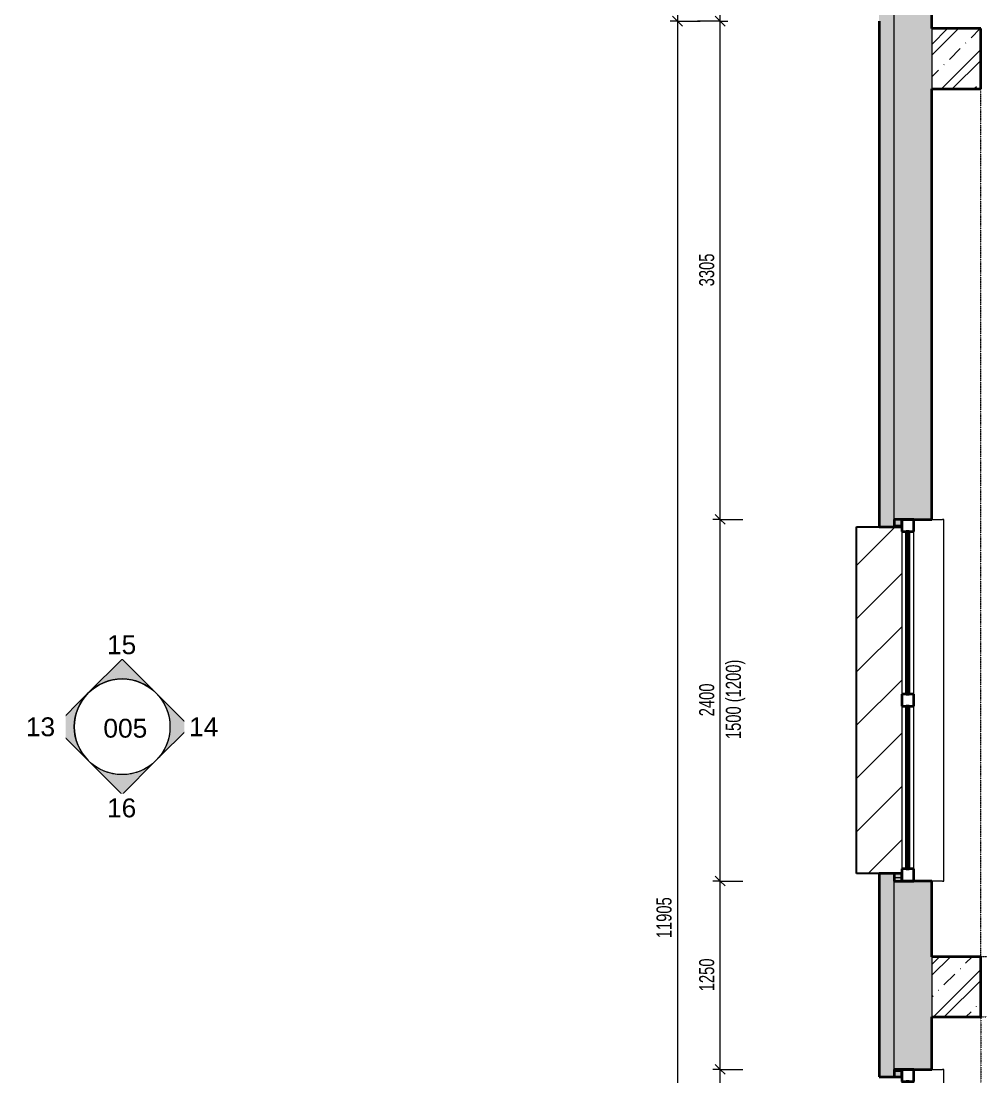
# Model space of a CAD drawing. Header units: millimetres. Extents: x -2814 to 222032, y -45352 to 20466.
# Drawn here: x 10760 to 17128, y -11243 to -4236 of the extents above; entities that cross this region are included whole.
import ezdxf

# ---------------------------------------------------------------- set-up
doc = ezdxf.new("R2010")
doc.units = ezdxf.units.MM
doc.linetypes.add('Dash dot dot', pattern=[5, 2, -1, 0, -1, 0, -1])
for name, color, linetype, lineweight in [('A-ANNO-DIMS', 211, 'Continuous', 9), ('A-ANNO-DIMS-50', 211, 'Continuous', 9), ('A-DETL', 90, 'Continuous', 13), ('A-GENM', 13, 'Continuous', 13), ('A-GLAZ', 151, 'Continuous', 13), ('A-WALL', 113, 'Continuous', 13), ('A-WALL-PATT', 111, 'Continuous', 13), ('G-ANNO-SYMB', 111, 'Continuous', 9), ('Q-SPCQ', 91, 'Continuous', 13)]:
    doc.layers.add(name, color=color, linetype=linetype, lineweight=lineweight)
doc.styles.add('Arial', font='arial.ttf', dxfattribs={"height": 125})
doc.styles.add('Arial_1', font='arial.ttf', dxfattribs={"width": 0.7, "height": 100})
doc.dimstyles.new('Vnitřní_-_průhledné', dxfattribs={"dimscale": 304.8, "dimtxt": 102.02594, "dimasz": 0.213255, "dimexe": 0.164042, "dimexo": 0.0625, "dimgap": 0.032808, "dimtad": 1, "dimdec": 0, "dimrnd": 5, "dimzin": 0, "dimdsep": 46, "dimtxsty": 'Arial_1', "dimblk1": 'OBLIQUE', "dimblk2": 'OBLIQUE', "dimsah": 1, "dimcen": 0.09, "dimdle": 0.164042, "dimazin": 0, "dimtfac": 1, "dimtdec": 4, "dimtix": 1, "dimtmove": 0, "dimatfit": 3, "dimfxl": 0.492126, "dimfxlon": 1, "dimtvp": 1, "dimtolj": 1, "dimtzin": 0, "dimarcsym": 2})
pattern_1 = [(45, (0, 0), (-179.605, 179.605), []), (45, (71.84, 6e-12), (-179.605, 179.605), []), (45, (215.53, 2e-11), (-107.763, 251.4472), [101.6, -50.8, 1.676, -49.124])]

# ---------------------------------------------------------------- blocks, each defined once
blk = doc.blocks.new('OKNO_2k_ - OKNO_2k_2400 x 1500-2030614-1NP_DEMOLICE A')
at = {"layer": 'A-GLAZ'}
h = blk.add_hatch(dxfattribs=at)
h.set_pattern_fill('FP_41', color=256, style=0, pattern_type=2)
h.set_pattern_definition([(270, (8743.276, 16677.74), (43.3, -75), [50, -100]), (330, (8743.276, 16627.74), (86.60191, -0.0011), [50, -100]), (210, (8743.276, 16627.74), (-43.30191, -74.9989), [50, -100])])
h.paths.add_polyline_path([(-1200, 75), (-1150, 75), (-1150, 126), (-1200, 126)])
h.paths.add_polyline_path([(1150, 126), (1150, 75), (1200, 75), (1200, 126)])
at = {"layer": 'A-GLAZ', "lineweight": 35}
for p, q in [((-1150, 126), (-1200, 126)), ((-1200, 126), (-1200, 75)), ((-1200, 75), (-1150, 75)), ((-1200, 75), (-1200, -5)), ((-1120, 75), (-1200, 75)), ((-1150, 75), (-1150, 126)), ((-1120, -5), (-1120, 75)), ((40, 75), (-40, 75)), ((-40, 75), (-40, -5)), ((40, -5), (40, 75)), ((1200, 75), (1120, 75)), ((1120, 75), (1120, -5)), ((1150, 126), (1150, 75)), ((1200, 126), (1150, 126)), ((1150, 75), (1200, 75)), ((1200, 75), (1200, 126)), ((1200, -5), (1200, 75)), ((-40, 45), (-1120, 45)), ((-1120, 45), (-1120, 25)), ((-1120, 25), (-40, 25)), ((-40, 25), (-40, 45)), ((1120, 45), (40, 45)), ((40, 45), (40, 25)), ((40, 25), (1120, 25)), ((1120, 25), (1120, 45)), ((-1200, -5), (-1120, -5)), ((-40, -5), (40, -5)), ((1120, -5), (1200, -5))]:
    blk.add_line(p, q, dxfattribs=at)
at = {"layer": 'A-GLAZ'}
for p, q in [((-40, 75), (-1120, 75)), ((1120, 75), (40, 75)), ((-1120, -5), (-40, -5)), ((40, -5), (1120, -5))]:
    blk.add_line(p, q, dxfattribs=at)
blk = doc.blocks.new('parapet s nosem_vnitní - parapet s nosem_vnitní-1280305-1NP_DEMOLICE A')
at = {"layer": 'A-GENM'}
for p, q in [((-1200, -190), (-1200, -120)), ((1200, -120), (1200, -190)), ((-1200, -190), (-1200, -200)), ((-1200, -200), (1200, -200)), ((1200, -200), (1200, -190))]:
    blk.add_line(p, q, dxfattribs=at)
blk = doc.blocks.new('parapet_ext - parapet_ext-1801991-1NP_DEMOLICE A')
at = {"layer": 'Q-SPCQ'}
h = blk.add_hatch(dxfattribs=at)
h.set_pattern_fill('FP_42', color=41, style=0, pattern_type=2)
h.set_pattern_definition([(315, (8743.28, 16602.74), (176.7767, 176.7767), [])])
h.paths.add_polyline_path([(-1150, 300), (-1150, 0), (1150, 0), (1150, 300), (100.7, 300)])
at = {"layer": 'Q-SPCQ', "color": 31, "lineweight": 25}
for p, q in [((-1150, 150), (-1150, 300)), ((-1150, 300), (1150, 300)), ((1150, 300), (1150, 150))]:
    blk.add_line(p, q, dxfattribs=at)
blk = doc.blocks.new('OKNO_2k_ - OKNO_2k_2400 x 1500-V3-1NP_DEMOLICE A')
at = {"layer": 'A-GLAZ'}
h = blk.add_hatch(dxfattribs=at)
h.set_pattern_fill('FP_43', color=256, style=0, pattern_type=2)
h.set_pattern_definition([(270, (12393.276, 16677.74), (43.3, -75), [50, -100]), (330, (12393.276, 16627.74), (86.601905, -0.0011), [50, -100]), (210, (12393.276, 16627.74), (-43.301905, -74.9989), [50, -100])])
h.paths.add_polyline_path([(-1200, 75), (-1150, 75), (-1150, 126), (-1200, 126)])
h.paths.add_polyline_path([(1150, 126), (1150, 75), (1200, 75), (1200, 126)])
at = {"layer": 'A-GLAZ', "lineweight": 35}
for p, q in [((-1150, 126), (-1200, 126)), ((-1200, 126), (-1200, 75)), ((-1200, 75), (-1150, 75)), ((-1200, 75), (-1200, -5)), ((-1120, 75), (-1200, 75)), ((-1150, 75), (-1150, 126)), ((-1120, -5), (-1120, 75)), ((40, 75), (-40, 75)), ((-40, 75), (-40, -5)), ((40, -5), (40, 75)), ((1200, 75), (1120, 75)), ((1120, 75), (1120, -5)), ((1150, 126), (1150, 75)), ((1200, 126), (1150, 126)), ((1150, 75), (1200, 75)), ((1200, 75), (1200, 126)), ((1200, -5), (1200, 75)), ((-40, 45), (-1120, 45)), ((-1120, 45), (-1120, 25)), ((-1120, 25), (-40, 25)), ((-40, 25), (-40, 45)), ((1120, 45), (40, 45)), ((40, 45), (40, 25)), ((40, 25), (1120, 25)), ((1120, 25), (1120, 45)), ((-1200, -5), (-1120, -5)), ((-40, -5), (40, -5)), ((1120, -5), (1200, -5))]:
    blk.add_line(p, q, dxfattribs=at)
at = {"layer": 'A-GLAZ'}
for p, q in [((-40, 75), (-1120, 75)), ((1120, 75), (40, 75)), ((-1120, -5), (-40, -5)), ((40, -5), (1120, -5))]:
    blk.add_line(p, q, dxfattribs=at)
blk = doc.blocks.new('Pohled - Vyplněná šipka-93341-1NP_DEMOLICE A')
at = {"layer": 'G-ANNO-SYMB'}
blk.add_circle((0, 0), 6.35, dxfattribs=at)
blk = doc.blocks.new('Pohled - Vyplněná šipka-94945-1NP_DEMOLICE A')
at = {"layer": 'G-ANNO-SYMB'}
h = blk.add_hatch(color=256, dxfattribs=at)
edge = h.paths.add_edge_path()
edge.add_line((0, 8.98), (4.49, 4.49))
edge.add_arc((0, 0), 6.35, 45, 135)
edge.add_line((-4.49, 4.49), (0, 8.98))
for p, q in [((0, 8.98), (-4.49, 4.49)), ((0, 8.98), (-4.49, 4.49)), ((4.49, 4.49), (0, 8.98)), ((4.49, 4.49), (0, 8.98))]:
    blk.add_line(p, q, dxfattribs=at)
blk.add_arc((0, 0), 6.35, 45, 135, dxfattribs=at)
blk = doc.blocks.new('DIMBLOCK88-1NP_DEMOLICE A')
at = {"layer": 'A-ANNO-DIMS-50'}
for p, q in [((15398.3, -11193.3), (15348.3, -11193.3)), ((15398.3, -13593.3), (15398.3, -11193.3)), ((15398.3, -11193.3), (15548.3, -11193.3)), ((15398.3, -13593.3), (15348.3, -13593.3)), ((15398.3, -13593.3), (15548.3, -13593.3))]:
    blk.add_line(p, q, dxfattribs=at)
at = {"layer": 'A-ANNO-DIMS-50', "lineweight": 18}
for p, q in [((15398.3, -11193.3), (15365.8, -11160.8)), ((15398.3, -11193.3), (15430.8, -11225.8)), ((15398.3, -13593.3), (15365.8, -13560.8)), ((15398.3, -13593.3), (15430.8, -13625.8))]:
    blk.add_line(p, q, dxfattribs=at)
at = {"layer": 'A-ANNO-DIMS-50', "color": 0, "char_height": 100, "attachment_point": 1, "rotation": 90, "line_spacing_factor": 0.941778, "style": 'Arial_1'}
for s, insert, width in [('1500 (1200)', (15435.5, -12651.5), 619.69), ('2400', (15258.5, -12500), 256.164)]:
    blk.add_mtext(s, dxfattribs=dict(at, insert=insert, width=width))
blk = doc.blocks.new('_Oblique')
at = {"color": 0, "linetype": 'ByBlock', "lineweight": -2}
blk.add_line((-0.5, -0.5), (0.5, 0.5), dxfattribs=at)
blk = doc.blocks.new('DIMBLOCK89-1NP_DEMOLICE A')
at = {"layer": 'A-ANNO-DIMS-50'}
for p, q in [((15398.3, -9943.3), (15348.3, -9943.3)), ((15398.3, -11193.3), (15398.3, -9943.3)), ((15398.3, -9943.3), (15548.3, -9943.3)), ((15398.3, -11193.3), (15348.3, -11193.3)), ((15398.3, -11193.3), (15548.3, -11193.3))]:
    blk.add_line(p, q, dxfattribs=at)
at = {"layer": 'A-ANNO-DIMS-50', "lineweight": 18}
for p, q in [((15398.3, -9943.3), (15365.8, -9910.8)), ((15398.3, -9943.3), (15430.8, -9975.8)), ((15398.3, -11193.3), (15365.8, -11160.8)), ((15398.3, -11193.3), (15430.8, -11225.8))]:
    blk.add_line(p, q, dxfattribs=at)
at = {"layer": 'A-ANNO-DIMS-50', "color": 0, "insert": (15258.5, -10675), "char_height": 100, "width": 256.164, "attachment_point": 1, "rotation": 90, "line_spacing_factor": 0.941778, "style": 'Arial_1'}
blk.add_mtext('1250', dxfattribs=at)
blk = doc.blocks.new('DIMBLOCK90-1NP_DEMOLICE A')
at = {"layer": 'A-ANNO-DIMS-50'}
for p, q in [((15398.3, -7543.3), (15348.3, -7543.3)), ((15398.3, -9943.3), (15398.3, -7543.3)), ((15398.3, -7543.3), (15548.3, -7543.3)), ((15398.3, -9943.3), (15348.3, -9943.3)), ((15398.3, -9943.3), (15548.3, -9943.3))]:
    blk.add_line(p, q, dxfattribs=at)
at = {"layer": 'A-ANNO-DIMS-50', "lineweight": 18}
for p, q in [((15398.3, -7543.3), (15365.8, -7510.8)), ((15398.3, -7543.3), (15430.8, -7575.8)), ((15398.3, -9943.3), (15365.8, -9910.8)), ((15398.3, -9943.3), (15430.8, -9975.8))]:
    blk.add_line(p, q, dxfattribs=at)
at = {"layer": 'A-ANNO-DIMS-50', "color": 0, "char_height": 100, "attachment_point": 1, "rotation": 90, "line_spacing_factor": 0.941778, "style": 'Arial_1'}
for s, insert, width in [('1500 (1200)', (15435.5, -9001.5), 619.69), ('2400', (15258.5, -8850), 256.164)]:
    blk.add_mtext(s, dxfattribs=dict(at, insert=insert, width=width))
blk = doc.blocks.new('DIMBLOCK91-1NP_DEMOLICE A')
at = {"layer": 'A-ANNO-DIMS-50', "lineweight": 18}
for p, q in [((15398.3, -4236.1), (15365.8, -4203.6)), ((15398.3, -4236.1), (15430.8, -4268.6)), ((15398.3, -7543.3), (15365.8, -7510.8)), ((15398.3, -7543.3), (15430.8, -7575.8))]:
    blk.add_line(p, q, dxfattribs=at)
at = {"layer": 'A-ANNO-DIMS-50'}
for p, q in [((15398.3, -7543.3), (15398.3, -4186.1)), ((15398.3, -4236.1), (15248.3, -4236.1)), ((15398.3, -4236.1), (15448.3, -4236.1)), ((15398.3, -7543.3), (15348.3, -7543.3)), ((15398.3, -7543.3), (15548.3, -7543.3))]:
    blk.add_line(p, q, dxfattribs=at)
at = {"layer": 'A-ANNO-DIMS-50', "color": 0, "insert": (15258.5, -5996.4), "char_height": 100, "width": 256.164, "attachment_point": 1, "rotation": 90, "line_spacing_factor": 0.941778, "style": 'Arial_1'}
blk.add_mtext('3305', dxfattribs=at)
blk = doc.blocks.new('DIMBLOCK192-1NP_DEMOLICE A')
at = {"layer": 'A-ANNO-DIMS-50', "lineweight": 18}
for p, q in [((15115.3, -4236.1), (15082.8, -4203.6)), ((15115.3, -4236.1), (15147.8, -4268.6)), ((15115.3, -16143.3), (15082.8, -16110.8)), ((15115.3, -16143.3), (15147.8, -16175.8))]:
    blk.add_line(p, q, dxfattribs=at)
at = {"layer": 'A-ANNO-DIMS-50'}
for p, q in [((15115.3, -4186.1), (15115.3, -16193.3)), ((15115.3, -4236.1), (15065.3, -4236.1)), ((15115.3, -4236.1), (15265.3, -4236.1)), ((15115.3, -16143.3), (15065.3, -16143.3)), ((15115.3, -16143.3), (15265.3, -16143.3))]:
    blk.add_line(p, q, dxfattribs=at)
at = {"layer": 'A-ANNO-DIMS-50', "color": 0, "insert": (14975.5, -10323.1), "char_height": 100, "width": 320.204, "attachment_point": 1, "rotation": 90, "line_spacing_factor": 0.941778, "style": 'Arial_1'}
blk.add_mtext('11905', dxfattribs=at)

msp = doc.modelspace()

# ---------------------------------------------------------------- hatches: boundary and pattern name
at = {"layer": 'A-WALL-PATT'}
h = msp.add_hatch(dxfattribs=at)
h.set_pattern_fill('FP_11', color=256, angle=-135, style=0, pattern_type=2)
h.set_pattern_definition([(315, (16552.74, -10086.55), (143.684, 143.684), []), (270, (16620.04, -10315.5), (143.684, -143.684), [25.4, -261.968]), (315, (16620.04, -10340.9), (143.684, 143.684), [25.4, -177.8]), (360, (16638, -10358.86), (143.684, 143.684), [25.4, -261.968]), (45, (16663.4, -10358.86), (-143.684, 143.684), [25.4, -177.8]), (270, (16681.37, -10315.5), (143.684, -143.684), [25.4, -261.968]), (315, (16663.4, -10297.53), (143.684, 143.684), [25.4, -177.8]), (360, (16638, -10297.53), (143.684, 143.684), [25.4, -261.968]), (45, (16620.04, -10315.5), (-143.684, 143.684), [25.4, -177.8]), (315, (16704.59, -10382.08), (143.684, 143.684), [50.8, -152.4])])
h.paths.add_polyline_path([(16802.7, -16143.3), (16802.7, -13593.3), (16602.7, -13593.3), (16602.7, -13543.3), (16552.7, -13543.3), (16552.7, -16143.3), (16602.7, -16143.3)])
h.paths.add_polyline_path([(16602.7, -11243.3), (16602.7, -11193.3), (16802.7, -11193.3), (16802.7, -9943.3), (16602.7, -9943.3), (16602.7, -9893.3), (16552.7, -9893.3), (16552.7, -11243.3)])
h.paths.add_polyline_path([(16552.7, -7593.3), (16602.7, -7593.3), (16602.7, -7543.3), (16802.7, -7543.3), (16802.7, -3943.4), (16712.7, -3943.4), (16712.7, -3936.1), (16552.7, -3936.1), (16552.7, -7543.3)])
h = msp.add_hatch(color=41, dxfattribs=at)
h.paths.add_polyline_path([(16502.7, -16143.3), (16552.7, -16143.3), (16552.7, -13543.3), (16452.7, -13543.3), (16452.7, -16143.3)])
h.paths.add_polyline_path([(16502.7, -11243.3), (16552.7, -11243.3), (16552.7, -9893.3), (16452.7, -9893.3), (16452.7, -11243.3)])
h.paths.add_polyline_path([(16452.7, -7593.3), (16552.7, -7593.3), (16552.7, -4136.1), (16452.7, -4136.1), (16452.7, -5950.1)])
h = msp.add_hatch(dxfattribs=at)
h.set_pattern_fill('FP_10', color=256, angle=225, style=0, pattern_type=2)
h.set_pattern_definition(pattern_1)
h.paths.add_polyline_path([(17127.7, -4286.1), (16802.7, -4286.1), (16802.7, -4686.1), (17127.7, -4686.1)])
h = msp.add_hatch(dxfattribs=at)
h.set_pattern_fill('FP_10', color=256, angle=225, style=0, pattern_type=2)
h.set_pattern_definition(pattern_1)
h.paths.add_polyline_path([(17127.7, -10445.8), (16802.7, -10445.8), (16802.7, -10845.8), (17127.7, -10845.8)])

# ---------------------------------------------------------------- linework, layer by layer
at = {"layer": 'A-DETL', "linetype": 'Dash dot dot'}
for p, q in [((17127.7, -10445.8), (17127.7, -4686.1)), ((22875.3, -10445.8), (17127.7, -10445.8)), ((17127.7, -10845.8), (17127.7, -16143.3)), ((17127.7, -10845.8), (22875.3, -10845.8))]:
    msp.add_line(p, q, dxfattribs=at)
at = {"layer": 'A-WALL', "lineweight": 35}
for p, q in [((16802.7, -4286.1), (16802.7, -4093.4)), ((17127.7, -4286.1), (16802.7, -4286.1)), ((17127.7, -4686.1), (17127.7, -4286.1)), ((16802.7, -7543.3), (16802.7, -4686.1)), ((16802.7, -4686.1), (17127.7, -4686.1)), ((16602.7, -7593.3), (16602.7, -7543.3)), ((16602.7, -7543.3), (16802.7, -7543.3)), ((16602.7, -9943.3), (16602.7, -9893.3)), ((16802.7, -9943.3), (16602.7, -9943.3)), ((16802.7, -10445.8), (16802.7, -9943.3)), ((17127.7, -10445.8), (16802.7, -10445.8)), ((17127.7, -10845.8), (17127.7, -10445.8)), ((16802.7, -11193.3), (16802.7, -10845.8)), ((16802.7, -10845.8), (17127.7, -10845.8)), ((16602.7, -11243.3), (16602.7, -11193.3)), ((16602.7, -11193.3), (16802.7, -11193.3))]:
    msp.add_line(p, q, dxfattribs=at)
at = {"layer": 'A-WALL', "color": 2}
for p, q in [((16552.7, -7593.3), (16552.7, -4136.1)), ((16552.7, -11243.3), (16552.7, -9893.3))]:
    msp.add_line(p, q, dxfattribs=at)
at = {"layer": 'A-WALL', "color": 40, "lineweight": 35}
for p, q in [((16452.7, -4236.1), (16452.7, -7593.3)), ((16452.7, -7593.3), (16602.7, -7593.3)), ((16602.7, -9893.3), (16452.7, -9893.3)), ((16452.7, -9893.3), (16452.7, -11243.3)), ((16452.7, -11243.3), (16602.7, -11243.3))]:
    msp.add_line(p, q, dxfattribs=at)
at = {"layer": 'A-WALL'}
for p, q in [((16802.7, -4286.1), (16802.7, -4686.1)), ((16802.7, -10445.8), (16802.7, -10845.8))]:
    msp.add_line(p, q, dxfattribs=at)

# ---------------------------------------------------------------- block references
at = {"layer": 'A-GENM', "rotation": 89.99999999999991}
for p in [(16682.7, -8743.3), (16682.7, -12393.3)]:
    msp.add_blockref('parapet s nosem_vnitní - parapet s nosem_vnitní-1280305-1NP_DEMOLICE A', p, dxfattribs=at)
at = {"layer": 'A-GLAZ', "rotation": 89.99999999999991}
for name, p in [('OKNO_2k_ - OKNO_2k_2400 x 1500-2030614-1NP_DEMOLICE A', (16677.7, -8743.3)), ('OKNO_2k_ - OKNO_2k_2400 x 1500-V3-1NP_DEMOLICE A', (16677.7, -12393.3))]:
    msp.add_blockref(name, p, dxfattribs=at)
at = {"layer": 'G-ANNO-SYMB', "xscale": 49.99999999999998, "yscale": 49.99999999999998, "zscale": 49.99999999999998}
for name in ['Pohled - Vyplněná šipka-94945-1NP_DEMOLICE A', 'Pohled - Vyplněná šipka-93341-1NP_DEMOLICE A']:
    msp.add_blockref(name, (11430.3, -8919.6), dxfattribs=at)
at = {"layer": 'G-ANNO-SYMB', "xscale": 49.99999999999998, "yscale": 49.99999999999998, "zscale": 49.99999999999998, "rotation": 90}
msp.add_blockref('Pohled - Vyplněná šipka-94945-1NP_DEMOLICE A', (11430.3, -8919.6), dxfattribs=at)
at = {"layer": 'G-ANNO-SYMB', "extrusion": (0, 0, -1), "xscale": 49.99999999999998, "yscale": 49.99999999999998, "zscale": 49.99999999999998, "rotation": 180}
msp.add_blockref('Pohled - Vyplněná šipka-94945-1NP_DEMOLICE A', (-11430.3, -8919.6), dxfattribs=at)
at = {"layer": 'Q-SPCQ', "color": 31, "lineweight": 25, "rotation": 89.99999999999991}
msp.add_blockref('parapet_ext - parapet_ext-1801991-1NP_DEMOLICE A', (16602.7, -8743.3), dxfattribs=at)

# ---------------------------------------------------------------- dimensions: what is measured, and where the dimension line sits
at = {"layer": 'A-ANNO-DIMS'}
for base, p1, p2, override, picture, middle in [((15115.3, -16143.3), (15265.3, -4236.1), (15265.3, -16143.3), {"dimpost": '<>', "dimfxl": 11907.141778}, 'DIMBLOCK192-1NP_DEMOLICE A', (15054.3, -10189.7)), ((15398.3, -4236.1), (15548.3, -7543.3), (15248.3, -4236.1), {"dimpost": '<>', "dimfxl": 3320.720816}, 'DIMBLOCK91-1NP_DEMOLICE A', (15337.2, -5889.7)), ((15398.3, -9943.3), (15548.3, -11193.3), (15548.3, -9943.3), {"dimpost": '<>', "dimfxl": 1250}, 'DIMBLOCK89-1NP_DEMOLICE A', (15337.3, -10568.3))]:
    dim = msp.add_linear_dim(base=base, p1=p1, p2=p2, angle=90, dimstyle='Vnitřní_-_průhledné', override=override, dxfattribs=at)
    dim.commit()
    dim.dimension.update_dxf_attribs({"geometry": picture, "text_midpoint": middle})
for base, p1, p2, picture, middle in [((15398.3, -7543.3), (15548.3, -9943.3), (15548.3, -7543.3), 'DIMBLOCK90-1NP_DEMOLICE A', (15398.3, -8743.3)), ((15398.3, -11193.3), (15548.3, -13593.3), (15548.3, -11193.3), 'DIMBLOCK88-1NP_DEMOLICE A', (15398.3, -12393.3))]:
    dim = msp.add_linear_dim(base=base, p1=p1, p2=p2, angle=90, text='<>\\X1500 (1200)', dimstyle='Vnitřní_-_průhledné', override={"dimpost": '<>', "dimfxl": 2400}, dxfattribs=at)
    dim.commit()
    dim.dimension.update_dxf_attribs({"geometry": picture, "text_midpoint": middle})

# ---------------------------------------------------------------- next in the draw order: texts
at = {"layer": 'G-ANNO-SYMB', "char_height": 125, "attachment_point": 1, "style": 'Arial', "bg_fill": 3, "box_fill_scale": 1.25, "bg_fill_color": 256, "bg_fill_true_color": 13158600, "bg_fill_transparency": 0}
for s, insert, width in [('15', (11329.7, -8312.7), 232.489), ('13', (10791.4, -8857.2), 232.489), ('108', (11305.9, -8866.7), 348.734), ('16', (11329.7, -9395.5), 232.489)]:
    msp.add_mtext(s, dxfattribs=dict(at, insert=insert, width=width))

# ---------------------------------------------------------------- next in the draw order: block references
at = {"layer": 'G-ANNO-SYMB', "xscale": 49.99999999999998, "yscale": 49.99999999999998, "zscale": 49.99999999999998}
for name in ['Pohled - Vyplněná šipka-94945-1NP_DEMOLICE A', 'Pohled - Vyplněná šipka-93341-1NP_DEMOLICE A']:
    msp.add_blockref(name, (11430.3, -8919.6), dxfattribs=at)
at = {"layer": 'G-ANNO-SYMB', "xscale": 49.99999999999998, "yscale": 49.99999999999998, "zscale": 49.99999999999998, "rotation": 90}
msp.add_blockref('Pohled - Vyplněná šipka-94945-1NP_DEMOLICE A', (11430.3, -8919.6), dxfattribs=at)
at = {"layer": 'G-ANNO-SYMB', "extrusion": (0, 0, -1), "xscale": 49.99999999999998, "yscale": 49.99999999999998, "zscale": 49.99999999999998}
for rotation in [89.9999999999998, 180]:
    msp.add_blockref('Pohled - Vyplněná šipka-94945-1NP_DEMOLICE A', (-11430.3, -8919.6), dxfattribs=dict(at, rotation=rotation))

# ---------------------------------------------------------------- next in the draw order: texts
at = {"layer": 'G-ANNO-SYMB', "char_height": 125, "attachment_point": 1, "style": 'Arial', "bg_fill": 3, "box_fill_scale": 1.25, "bg_fill_color": 256, "bg_fill_true_color": 13158600, "bg_fill_transparency": 0}
for s, insert, width in [('15', (11329.7, -8312.7), 232.489), ('13', (10791.4, -8857.2), 232.489), ('14', (11874.2, -8857.2), 232.489), ('116', (11305.9, -8866.7), 348.734), ('16', (11329.7, -9395.5), 232.489)]:
    msp.add_mtext(s, dxfattribs=dict(at, insert=insert, width=width))

# ---------------------------------------------------------------- next in the draw order: block references
at = {"layer": 'G-ANNO-SYMB', "xscale": 49.99999999999998, "yscale": 49.99999999999998, "zscale": 49.99999999999998}
for name in ['Pohled - Vyplněná šipka-94945-1NP_DEMOLICE A', 'Pohled - Vyplněná šipka-93341-1NP_DEMOLICE A']:
    msp.add_blockref(name, (11430.3, -8919.6), dxfattribs=at)
at = {"layer": 'G-ANNO-SYMB', "xscale": 49.99999999999998, "yscale": 49.99999999999998, "zscale": 49.99999999999998, "rotation": 90}
msp.add_blockref('Pohled - Vyplněná šipka-94945-1NP_DEMOLICE A', (11430.3, -8919.6), dxfattribs=at)
at = {"layer": 'G-ANNO-SYMB', "extrusion": (0, 0, -1), "xscale": 49.99999999999998, "yscale": 49.99999999999998, "zscale": 49.99999999999998, "rotation": 180}
msp.add_blockref('Pohled - Vyplněná šipka-94945-1NP_DEMOLICE A', (-11430.3, -8919.6), dxfattribs=at)

# ---------------------------------------------------------------- next in the draw order: texts
at = {"layer": 'G-ANNO-SYMB', "char_height": 125, "attachment_point": 1, "style": 'Arial', "bg_fill": 3, "box_fill_scale": 1.25, "bg_fill_color": 256, "bg_fill_true_color": 13158600, "bg_fill_transparency": 0}
for s, insert, width in [('15', (11329.7, -8312.7), 232.489), ('13', (10791.4, -8857.2), 232.489), ('116', (11305.9, -8866.7), 348.734), ('16', (11329.7, -9395.5), 232.489)]:
    msp.add_mtext(s, dxfattribs=dict(at, insert=insert, width=width))

# ---------------------------------------------------------------- next in the draw order: block references
at = {"layer": 'G-ANNO-SYMB', "xscale": 49.99999999999998, "yscale": 49.99999999999998, "zscale": 49.99999999999998}
msp.add_blockref('Pohled - Vyplněná šipka-93341-1NP_DEMOLICE A', (11430.3, -8919.6), dxfattribs=at)
at = {"layer": 'G-ANNO-SYMB', "extrusion": (0, 0, -1), "xscale": 49.99999999999998, "yscale": 49.99999999999998, "zscale": 49.99999999999998, "rotation": 90.00000000000053}
msp.add_blockref('Pohled - Vyplněná šipka-94945-1NP_DEMOLICE A', (-11430.3, -8919.6), dxfattribs=at)

# ---------------------------------------------------------------- next in the draw order: texts
at = {"layer": 'G-ANNO-SYMB', "char_height": 125, "attachment_point": 1, "style": 'Arial', "bg_fill": 3, "box_fill_scale": 1.25, "bg_fill_color": 256, "bg_fill_true_color": 13158600, "bg_fill_transparency": 0}
for s, insert, width in [('14', (11874.2, -8857.2), 232.489), ('116', (11305.9, -8866.7), 348.734)]:
    msp.add_mtext(s, dxfattribs=dict(at, insert=insert, width=width))

# ---------------------------------------------------------------- next in the draw order: block references
at = {"layer": 'G-ANNO-SYMB', "xscale": 49.99999999999998, "yscale": 49.99999999999998, "zscale": 49.99999999999998}
msp.add_blockref('Pohled - Vyplněná šipka-93341-1NP_DEMOLICE A', (11430.3, -8919.6), dxfattribs=at)

# ---------------------------------------------------------------- next in the draw order: texts
at = {"layer": 'G-ANNO-SYMB', "insert": (11305.9, -8866.7), "char_height": 125, "width": 348.734, "attachment_point": 1, "style": 'Arial', "bg_fill": 3, "box_fill_scale": 1.25, "bg_fill_color": 256, "bg_fill_true_color": 13158600, "bg_fill_transparency": 0}
msp.add_mtext('116', dxfattribs=at)

# ---------------------------------------------------------------- next in the draw order: block references
at = {"layer": 'G-ANNO-SYMB', "xscale": 49.99999999999998, "yscale": 49.99999999999998, "zscale": 49.99999999999998}
msp.add_blockref('Pohled - Vyplněná šipka-93341-1NP_DEMOLICE A', (11430.3, -8919.6), dxfattribs=at)

# ---------------------------------------------------------------- next in the draw order: texts
at = {"layer": 'G-ANNO-SYMB', "insert": (11305.9, -8866.7), "char_height": 125, "width": 348.734, "attachment_point": 1, "style": 'Arial', "bg_fill": 3, "box_fill_scale": 1.25, "bg_fill_color": 256, "bg_fill_true_color": 13158600, "bg_fill_transparency": 0}
msp.add_mtext('005', dxfattribs=at)

# ---------------------------------------------------------------- next in the draw order: block references
at = {"layer": 'G-ANNO-SYMB', "xscale": 49.99999999999998, "yscale": 49.99999999999998, "zscale": 49.99999999999998}
msp.add_blockref('Pohled - Vyplněná šipka-93341-1NP_DEMOLICE A', (11430.3, -8919.6), dxfattribs=at)

# ---------------------------------------------------------------- next in the draw order: texts
at = {"layer": 'G-ANNO-SYMB', "insert": (11305.9, -8866.7), "char_height": 125, "width": 348.734, "attachment_point": 1, "style": 'Arial', "bg_fill": 3, "box_fill_scale": 1.25, "bg_fill_color": 256, "bg_fill_true_color": 13158600, "bg_fill_transparency": 0}
msp.add_mtext('005', dxfattribs=at)

# ---------------------------------------------------------------- next in the draw order: block references
at = {"layer": 'G-ANNO-SYMB', "xscale": 49.99999999999998, "yscale": 49.99999999999998, "zscale": 49.99999999999998}
msp.add_blockref('Pohled - Vyplněná šipka-93341-1NP_DEMOLICE A', (11430.3, -8919.6), dxfattribs=at)
at = {"layer": 'G-ANNO-SYMB', "extrusion": (0, 0, -1), "xscale": 49.99999999999998, "yscale": 49.99999999999998, "zscale": 49.99999999999998, "rotation": 90.00000000000053}
msp.add_blockref('Pohled - Vyplněná šipka-94945-1NP_DEMOLICE A', (-11430.3, -8919.6), dxfattribs=at)

# ---------------------------------------------------------------- next in the draw order: texts
at = {"layer": 'G-ANNO-SYMB', "char_height": 125, "attachment_point": 1, "style": 'Arial', "bg_fill": 3, "box_fill_scale": 1.25, "bg_fill_color": 256, "bg_fill_true_color": 13158600, "bg_fill_transparency": 0}
for s, insert, width in [('14', (11874.2, -8857.2), 232.489), ('005', (11305.9, -8866.7), 348.734)]:
    msp.add_mtext(s, dxfattribs=dict(at, insert=insert, width=width))

# ---------------------------------------------------------------- next in the draw order: block references
at = {"layer": 'G-ANNO-SYMB', "xscale": 49.99999999999998, "yscale": 49.99999999999998, "zscale": 49.99999999999998}
msp.add_blockref('Pohled - Vyplněná šipka-93341-1NP_DEMOLICE A', (11430.3, -8919.6), dxfattribs=at)

# ---------------------------------------------------------------- next in the draw order: texts
at = {"layer": 'G-ANNO-SYMB', "insert": (11305.9, -8866.7), "char_height": 125, "width": 348.734, "attachment_point": 1, "style": 'Arial', "bg_fill": 3, "box_fill_scale": 1.25, "bg_fill_color": 256, "bg_fill_true_color": 13158600, "bg_fill_transparency": 0}
msp.add_mtext('005', dxfattribs=at)

doc.saveas('drawing.dxf')
